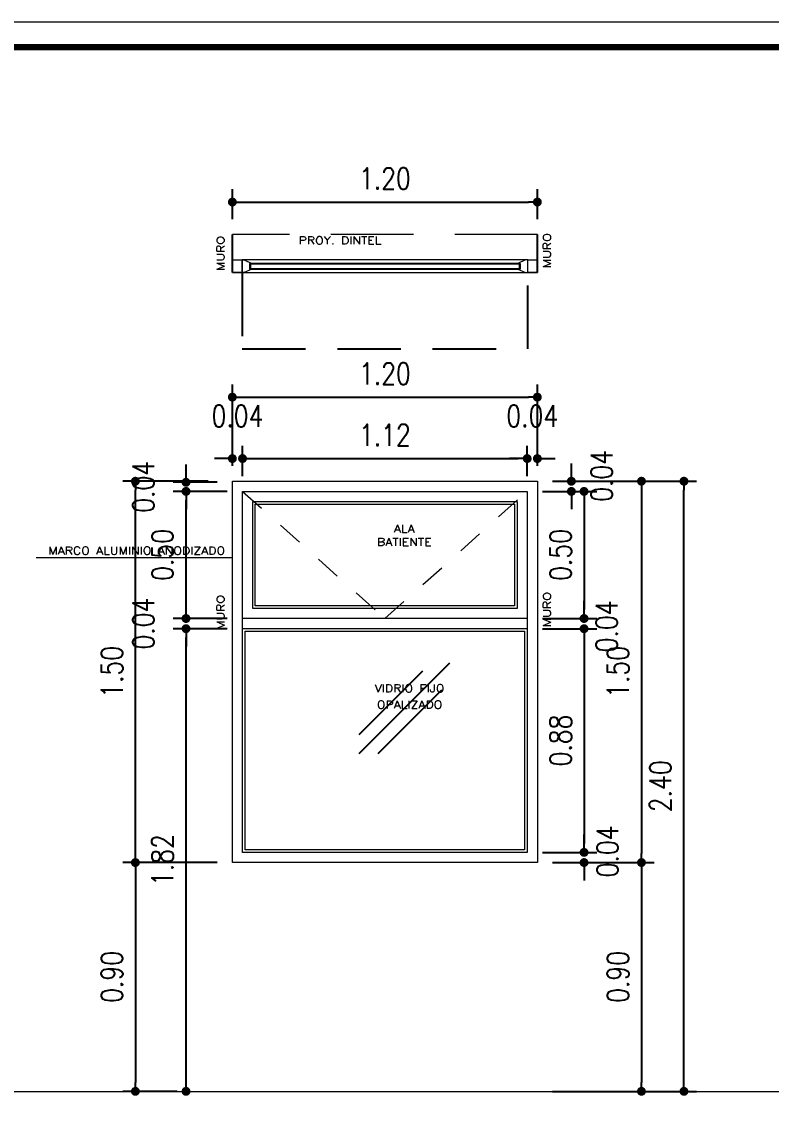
# Model space of a CAD drawing. Header units: metres. Extents: x 2750 to 2938, y 1259 to 1403.
# Drawn here: x 2901.148 to 2904.098, y 1371.283 to 1375.55 of the extents above; entities that cross this region are included whole.
import ezdxf
from ezdxf.enums import TextEntityAlignment as Align

# ---------------------------------------------------------------- set-up
doc = ezdxf.new("R2010")
doc.units = ezdxf.units.M
for name, pattern in [('AUDIT_I_050607102013-1', [0.1875, 0.125, -0.0625]), ('HIDDEN', [0.375, 0.25, -0.125]), ('LÍNEAS_OCULTAS', [0.375, 0.25, -0.125])]:
    doc.linetypes.add(name, pattern=pattern)
for name, color, linetype, lineweight in [('03-BLK.VENTANAS', 8, 'Continuous', 0), ('05-TEXTO10', 7, 'Continuous', 5), ('ARQ - Ventanas', 2, 'Continuous', 0), ('COTAS', 1, 'Continuous', 0), ('COTAS 75', 2, 'Continuous', 0), ('Proyecciones-SC', 8, 'AUDIT_I_050607102013-1', 0), ('TITULOS', 131, 'Continuous', 90)]:
    doc.layers.add(name, color=color, linetype=linetype, lineweight=lineweight)
doc.layers.add('ARQ - Proyección', color=250, linetype='LÍNEAS_OCULTAS', lineweight=0, true_color=0x363636)
for name, color, linetype in [('MUROS', 5, 'Continuous'), ('proyeccion', 8, 'LÍNEAS_OCULTAS'), ('solid', 252, 'Continuous')]:
    doc.layers.add(name, color=color, linetype=linetype)
doc.styles.add('05-TEXTOCOTAS', font='romans.shx', dxfattribs={"width": 0.8, "height": 0.085})
doc.styles.add('STD', font='SIMPLEX', dxfattribs={"width": 1.2})
doc.dimstyles.new('COTAB12-50', dxfattribs={"dimtxt": 0.085, "dimasz": 0.035, "dimexe": 0.05, "dimexo": 0.06, "dimgap": 0.05, "dimtad": 1, "dimzin": 0, "dimdsep": 46, "dimtxsty": '05-TEXTOCOTAS', "dimblk": 'DOT', "dimcen": 0, "dimclrt": 256, "dimaunit": 1, "dimadec": 0, "dimazin": 0, "dimtfac": 1, "dimtofl": 0, "dimtmove": 2, "dimatfit": 3, "dimldrblk": 'DOT', "dimfxl": 1, "dimtolj": 1, "dimtzin": 0, "dimarcsym": 0})

# ---------------------------------------------------------------- blocks, each defined once
blk = doc.blocks.new('_Dot')
at = {"color": 0, "linetype": 'ByBlock', "lineweight": -2}
blk.add_line((-0.5, 0), (-1, 0), dxfattribs=at)
at = {"color": 0, "linetype": 'ByBlock', "const_width": 0.5}
blk.add_lwpolyline([(-0.25, 0, 1), (0.25, 0, 1)], format="xyb", close=True, dxfattribs=at)
blk = doc.blocks.new('*D196')
at = {"layer": 'COTAS', "color": 0, "lineweight": -2, "transparency": 16777216}
for p, q in [((2903.3109, 1373.7769), (2903.3109, 1373.8119)), ((2903.2371, 1373.7419), (2903.3609, 1373.7419)), ((2903.1971, 1373.7019), (2903.3609, 1373.7019)), ((2903.3109, 1373.6669), (2903.3109, 1373.6319))]:
    blk.add_line(p, q, dxfattribs=at)
at = {"layer": 'DEFPOINTS', "color": 0, "transparency": 16777216}
for p in [(2903.1771, 1373.7419), (2903.1371, 1373.7019), (2903.3109, 1373.7019)]:
    blk.add_point(p, dxfattribs=at)
at = {"layer": 'COTAS', "color": 0, "lineweight": -2, "transparency": 16777216, "xscale": 0.035, "yscale": 0.035, "zscale": 0.035}
for p, rotation in [((2903.3109, 1373.7419), 270), ((2903.3109, 1373.7019), 90)]:
    blk.add_blockref('_Dot', p, dxfattribs=dict(at, rotation=rotation))
at = {"layer": 'COTAS', "transparency": 16777216, "insert": (2903.4303, 1373.7628), "char_height": 0.085, "attachment_point": 5, "rotation": 90, "style": '05-TEXTOCOTAS'}
blk.add_mtext('\\A1;0.04', dxfattribs=at)
blk = doc.blocks.new('*D197')
at = {"layer": 'COTAS', "color": 0, "lineweight": -2, "transparency": 16777216}
for p, q in [((2903.1971, 1373.7019), (2903.4109, 1373.7019)), ((2903.3609, 1373.6669), (2903.3609, 1373.2369)), ((2903.1971, 1373.2019), (2903.4109, 1373.2019))]:
    blk.add_line(p, q, dxfattribs=at)
at = {"layer": 'DEFPOINTS', "color": 0, "transparency": 16777216}
for p in [(2903.1371, 1373.7019), (2903.1371, 1373.2019), (2903.3609, 1373.2019)]:
    blk.add_point(p, dxfattribs=at)
at = {"layer": 'COTAS', "color": 0, "lineweight": -2, "transparency": 16777216, "xscale": 0.035, "yscale": 0.035, "zscale": 0.035}
for p, rotation in [((2903.3609, 1373.7019), 90), ((2903.3609, 1373.2019), 270)]:
    blk.add_blockref('_Dot', p, dxfattribs=dict(at, rotation=rotation))
at = {"layer": 'COTAS', "transparency": 16777216, "insert": (2903.2684, 1373.4519), "char_height": 0.085, "attachment_point": 5, "rotation": 90, "style": '05-TEXTOCOTAS'}
blk.add_mtext('\\A1;0.50', dxfattribs=at)
blk = doc.blocks.new('*D198')
at = {"layer": 'COTAS', "color": 0, "lineweight": -2, "transparency": 16777216}
for p, q in [((2903.3609, 1373.2369), (2903.3609, 1373.2719)), ((2903.1971, 1373.2019), (2903.4109, 1373.2019)), ((2903.1971, 1373.1619), (2903.4109, 1373.1619)), ((2903.3609, 1373.1269), (2903.3609, 1373.0919))]:
    blk.add_line(p, q, dxfattribs=at)
at = {"layer": 'DEFPOINTS', "color": 0, "transparency": 16777216}
for p in [(2903.1371, 1373.2019), (2903.1371, 1373.1619), (2903.3609, 1373.1619)]:
    blk.add_point(p, dxfattribs=at)
at = {"layer": 'COTAS', "color": 0, "lineweight": -2, "transparency": 16777216, "xscale": 0.035, "yscale": 0.035, "zscale": 0.035}
for p, rotation in [((2903.3609, 1373.2019), 270), ((2903.3609, 1373.1619), 90)]:
    blk.add_blockref('_Dot', p, dxfattribs=dict(at, rotation=rotation))
at = {"layer": 'COTAS', "transparency": 16777216, "insert": (2903.4497, 1373.1709), "char_height": 0.085, "attachment_point": 5, "rotation": 90, "style": '05-TEXTOCOTAS'}
blk.add_mtext('\\A1;0.04', dxfattribs=at)
blk = doc.blocks.new('*D199')
at = {"layer": 'COTAS', "color": 0, "lineweight": -2, "transparency": 16777216}
for p, q in [((2903.1971, 1373.1619), (2903.4109, 1373.1619)), ((2903.3609, 1373.1269), (2903.3609, 1372.3169)), ((2903.1971, 1372.2819), (2903.4109, 1372.2819))]:
    blk.add_line(p, q, dxfattribs=at)
at = {"layer": 'DEFPOINTS', "color": 0, "transparency": 16777216}
for p in [(2903.1371, 1373.1619), (2903.1371, 1372.2819), (2903.3609, 1372.2819)]:
    blk.add_point(p, dxfattribs=at)
at = {"layer": 'COTAS', "color": 0, "lineweight": -2, "transparency": 16777216, "xscale": 0.035, "yscale": 0.035, "zscale": 0.035}
for p, rotation in [((2903.3609, 1373.1619), 90), ((2903.3609, 1372.2819), 270)]:
    blk.add_blockref('_Dot', p, dxfattribs=dict(at, rotation=rotation))
at = {"layer": 'COTAS', "transparency": 16777216, "insert": (2903.2684, 1372.7219), "char_height": 0.085, "attachment_point": 5, "rotation": 90, "style": '05-TEXTOCOTAS'}
blk.add_mtext('\\A1;0.88', dxfattribs=at)
blk = doc.blocks.new('*D200')
at = {"layer": 'COTAS', "color": 0, "lineweight": -2, "transparency": 16777216}
for p, q in [((2903.3609, 1372.3169), (2903.3609, 1372.3519)), ((2903.1971, 1372.2819), (2903.4109, 1372.2819)), ((2903.2371, 1372.2419), (2903.4109, 1372.2419)), ((2903.3609, 1372.2069), (2903.3609, 1372.1719))]:
    blk.add_line(p, q, dxfattribs=at)
at = {"layer": 'DEFPOINTS', "color": 0, "transparency": 16777216}
for p in [(2903.1371, 1372.2819), (2903.1771, 1372.2419), (2903.3609, 1372.2419)]:
    blk.add_point(p, dxfattribs=at)
at = {"layer": 'COTAS', "color": 0, "lineweight": -2, "transparency": 16777216, "xscale": 0.035, "yscale": 0.035, "zscale": 0.035}
for p, rotation in [((2903.3609, 1372.2819), 270), ((2903.3609, 1372.2419), 90)]:
    blk.add_blockref('_Dot', p, dxfattribs=dict(at, rotation=rotation))
at = {"layer": 'COTAS', "transparency": 16777216, "insert": (2903.453, 1372.2857), "char_height": 0.085, "attachment_point": 5, "rotation": 90, "style": '05-TEXTOCOTAS'}
blk.add_mtext('\\A1;0.04', dxfattribs=at)
blk = doc.blocks.new('*D201')
at = {"layer": 'COTAS', "color": 0, "lineweight": -2, "transparency": 16777216}
for p, q in [((2901.9771, 1373.8019), (2901.9771, 1373.881)), ((2902.0171, 1373.7619), (2902.0171, 1373.881)), ((2901.9421, 1373.831), (2901.9071, 1373.831)), ((2902.0521, 1373.831), (2902.0871, 1373.831))]:
    blk.add_line(p, q, dxfattribs=at)
at = {"layer": 'DEFPOINTS', "color": 0, "transparency": 16777216}
for p in [(2902.0171, 1373.831), (2901.9771, 1373.7419), (2902.0171, 1373.7019)]:
    blk.add_point(p, dxfattribs=at)
at = {"layer": 'COTAS', "color": 0, "lineweight": -2, "transparency": 16777216, "xscale": 0.035, "yscale": 0.035, "zscale": 0.035}
blk.add_blockref('_Dot', (2901.9771, 1373.831), dxfattribs=at)
at = {"layer": 'COTAS', "color": 0, "lineweight": -2, "transparency": 16777216, "xscale": 0.035, "yscale": 0.035, "zscale": 0.035, "rotation": 180}
blk.add_blockref('_Dot', (2902.0171, 1373.831), dxfattribs=at)
at = {"layer": 'COTAS', "transparency": 16777216, "insert": (2901.9971, 1373.9985), "char_height": 0.085, "attachment_point": 5, "style": '05-TEXTOCOTAS'}
blk.add_mtext('\\A1;0.04', dxfattribs=at)
blk = doc.blocks.new('*D202')
at = {"layer": 'COTAS', "color": 0, "lineweight": -2, "transparency": 16777216}
for p, q in [((2902.0171, 1373.7619), (2902.0171, 1373.881)), ((2903.1371, 1373.7619), (2903.1371, 1373.881)), ((2902.0521, 1373.831), (2903.1021, 1373.831))]:
    blk.add_line(p, q, dxfattribs=at)
at = {"layer": 'DEFPOINTS', "color": 0, "transparency": 16777216}
for p in [(2903.1371, 1373.831), (2902.0171, 1373.7019), (2903.1371, 1373.7019)]:
    blk.add_point(p, dxfattribs=at)
at = {"layer": 'COTAS', "color": 0, "lineweight": -2, "transparency": 16777216, "xscale": 0.035, "yscale": 0.035, "zscale": 0.035, "rotation": 180}
blk.add_blockref('_Dot', (2902.0171, 1373.831), dxfattribs=at)
at = {"layer": 'COTAS', "color": 0, "lineweight": -2, "transparency": 16777216, "xscale": 0.035, "yscale": 0.035, "zscale": 0.035}
blk.add_blockref('_Dot', (2903.1371, 1373.831), dxfattribs=at)
at = {"layer": 'COTAS', "transparency": 16777216, "insert": (2902.5771, 1373.9235), "char_height": 0.085, "attachment_point": 5, "style": '05-TEXTOCOTAS'}
blk.add_mtext('\\A1;1.12', dxfattribs=at)
blk = doc.blocks.new('*D162')
at = {"layer": 'COTAS', "color": 0, "lineweight": -2, "transparency": 16777216}
for p, q in [((2903.1371, 1373.7619), (2903.1371, 1373.881)), ((2903.1771, 1373.8019), (2903.1771, 1373.881)), ((2903.1021, 1373.831), (2903.0671, 1373.831)), ((2903.2121, 1373.831), (2903.2471, 1373.831))]:
    blk.add_line(p, q, dxfattribs=at)
at = {"layer": 'DEFPOINTS', "color": 0, "transparency": 16777216}
for p in [(2903.1771, 1373.831), (2903.1771, 1373.7419), (2903.1371, 1373.7019)]:
    blk.add_point(p, dxfattribs=at)
at = {"layer": 'COTAS', "color": 0, "lineweight": -2, "transparency": 16777216, "xscale": 0.035, "yscale": 0.035, "zscale": 0.035}
blk.add_blockref('_Dot', (2903.1371, 1373.831), dxfattribs=at)
at = {"layer": 'COTAS', "color": 0, "lineweight": -2, "transparency": 16777216, "xscale": 0.035, "yscale": 0.035, "zscale": 0.035, "rotation": 180}
blk.add_blockref('_Dot', (2903.1771, 1373.831), dxfattribs=at)
at = {"layer": 'COTAS', "transparency": 16777216, "insert": (2903.1571, 1373.9985), "char_height": 0.085, "attachment_point": 5, "style": '05-TEXTOCOTAS'}
blk.add_mtext('\\A1;0.04', dxfattribs=at)
blk = doc.blocks.new('*D163')
at = {"layer": 'COTAS', "color": 0, "lineweight": -2, "transparency": 16777216}
for p, q in [((2901.9771, 1373.8019), (2901.9771, 1374.1227)), ((2903.1771, 1373.8019), (2903.1771, 1374.1227)), ((2902.0121, 1374.0727), (2903.1421, 1374.0727))]:
    blk.add_line(p, q, dxfattribs=at)
at = {"layer": 'DEFPOINTS', "color": 0, "transparency": 16777216}
for p in [(2903.1771, 1374.0727), (2901.9771, 1373.7419), (2903.1771, 1373.7419)]:
    blk.add_point(p, dxfattribs=at)
at = {"layer": 'COTAS', "color": 0, "lineweight": -2, "transparency": 16777216, "xscale": 0.035, "yscale": 0.035, "zscale": 0.035, "rotation": 180}
blk.add_blockref('_Dot', (2901.9771, 1374.0727), dxfattribs=at)
at = {"layer": 'COTAS', "color": 0, "lineweight": -2, "transparency": 16777216, "xscale": 0.035, "yscale": 0.035, "zscale": 0.035}
blk.add_blockref('_Dot', (2903.1771, 1374.0727), dxfattribs=at)
at = {"layer": 'COTAS', "transparency": 16777216, "insert": (2902.5771, 1374.1652), "char_height": 0.085, "attachment_point": 5, "style": '05-TEXTOCOTAS'}
blk.add_mtext('\\A1;1.20', dxfattribs=at)
blk = doc.blocks.new('*D203')
at = {"layer": 'COTAS', "color": 0, "lineweight": -2, "transparency": 16777216}
for p, q in [((2903.2371, 1373.7419), (2903.6367, 1373.7419)), ((2903.5867, 1373.7069), (2903.5867, 1372.2769)), ((2903.2371, 1372.2419), (2903.6367, 1372.2419))]:
    blk.add_line(p, q, dxfattribs=at)
at = {"layer": 'DEFPOINTS', "color": 0, "transparency": 16777216}
for p in [(2903.1771, 1373.7419), (2903.1771, 1372.2419), (2903.5867, 1372.2419)]:
    blk.add_point(p, dxfattribs=at)
at = {"layer": 'COTAS', "color": 0, "lineweight": -2, "transparency": 16777216, "xscale": 0.035, "yscale": 0.035, "zscale": 0.035}
for p, rotation in [((2903.5867, 1373.7419), 90), ((2903.5867, 1372.2419), 270)]:
    blk.add_blockref('_Dot', p, dxfattribs=dict(at, rotation=rotation))
at = {"layer": 'COTAS', "transparency": 16777216, "insert": (2903.4942, 1372.9919), "char_height": 0.085, "attachment_point": 5, "rotation": 90, "style": '05-TEXTOCOTAS'}
blk.add_mtext('\\A1;1.50', dxfattribs=at)
blk = doc.blocks.new('*D204')
at = {"layer": 'COTAS', "color": 0, "lineweight": -2, "transparency": 16777216}
for p, q in [((2901.9771, 1374.7724), (2901.9771, 1374.8901)), ((2903.1771, 1374.7724), (2903.1771, 1374.8901)), ((2902.0121, 1374.8401), (2903.1421, 1374.8401))]:
    blk.add_line(p, q, dxfattribs=at)
at = {"layer": 'DEFPOINTS', "color": 0, "transparency": 16777216}
for p in [(2903.1771, 1374.8401), (2901.9771, 1374.7124), (2903.1771, 1374.7124)]:
    blk.add_point(p, dxfattribs=at)
at = {"layer": 'COTAS', "color": 0, "lineweight": -2, "transparency": 16777216, "xscale": 0.035, "yscale": 0.035, "zscale": 0.035, "rotation": 180}
blk.add_blockref('_Dot', (2901.9771, 1374.8401), dxfattribs=at)
at = {"layer": 'COTAS', "color": 0, "lineweight": -2, "transparency": 16777216, "xscale": 0.035, "yscale": 0.035, "zscale": 0.035}
blk.add_blockref('_Dot', (2903.1771, 1374.8401), dxfattribs=at)
at = {"layer": 'COTAS', "transparency": 16777216, "insert": (2902.5771, 1374.9326), "char_height": 0.085, "attachment_point": 5, "style": '05-TEXTOCOTAS'}
blk.add_mtext('\\A1;1.20', dxfattribs=at)
blk = doc.blocks.new('*D164')
at = {"layer": 'COTAS', "color": 0, "lineweight": -2, "transparency": 16777216}
for p, q in [((2903.2371, 1372.2419), (2903.6367, 1372.2419)), ((2903.5867, 1372.2069), (2903.5867, 1371.3769)), ((2903.2371, 1371.3419), (2903.6367, 1371.3419))]:
    blk.add_line(p, q, dxfattribs=at)
at = {"layer": 'DEFPOINTS', "color": 0, "transparency": 16777216}
for p in [(2903.1771, 1372.2419), (2903.1771, 1371.3419), (2903.5867, 1371.3419)]:
    blk.add_point(p, dxfattribs=at)
at = {"layer": 'COTAS', "color": 0, "lineweight": -2, "transparency": 16777216, "xscale": 0.035, "yscale": 0.035, "zscale": 0.035}
for p, rotation in [((2903.5867, 1372.2419), 90), ((2903.5867, 1371.3419), 270)]:
    blk.add_blockref('_Dot', p, dxfattribs=dict(at, rotation=rotation))
at = {"layer": 'COTAS', "transparency": 16777216, "insert": (2903.4942, 1371.7919), "char_height": 0.085, "attachment_point": 5, "rotation": 90, "style": '05-TEXTOCOTAS'}
blk.add_mtext('\\A1;0.90', dxfattribs=at)
blk = doc.blocks.new('*D165')
at = {"layer": 'COTAS', "color": 0, "lineweight": -2, "transparency": 16777216}
for p, q in [((2903.2371, 1373.7419), (2903.8039, 1373.7419)), ((2903.7539, 1371.3769), (2903.7539, 1373.7069)), ((2903.2971, 1371.3419), (2903.8039, 1371.3419))]:
    blk.add_line(p, q, dxfattribs=at)
at = {"layer": 'DEFPOINTS', "color": 0, "transparency": 16777216}
for p in [(2903.1771, 1373.7419), (2903.7539, 1373.7419), (2903.2371, 1371.3419)]:
    blk.add_point(p, dxfattribs=at)
at = {"layer": 'COTAS', "color": 0, "lineweight": -2, "transparency": 16777216, "xscale": 0.035, "yscale": 0.035, "zscale": 0.035}
for p, rotation in [((2903.7539, 1373.7419), 90), ((2903.7539, 1371.3419), 270)]:
    blk.add_blockref('_Dot', p, dxfattribs=dict(at, rotation=rotation))
at = {"layer": 'COTAS', "transparency": 16777216, "insert": (2903.6614, 1372.5419), "char_height": 0.085, "attachment_point": 5, "rotation": 90, "style": '05-TEXTOCOTAS'}
blk.add_mtext('\\A1;2.40', dxfattribs=at)
blk = doc.blocks.new('*D205')
at = {"layer": 'COTAS', "color": 0, "lineweight": -2, "transparency": 16777216}
for p, q in [((2901.8821, 1373.7419), (2901.5455, 1373.7419)), ((2901.5955, 1372.2769), (2901.5955, 1373.7069)), ((2901.9171, 1372.2419), (2901.5455, 1372.2419))]:
    blk.add_line(p, q, dxfattribs=at)
at = {"layer": 'DEFPOINTS', "color": 0, "transparency": 16777216}
for p in [(2901.5955, 1373.7419), (2901.9421, 1373.7419), (2901.9771, 1372.2419)]:
    blk.add_point(p, dxfattribs=at)
at = {"layer": 'COTAS', "color": 0, "lineweight": -2, "transparency": 16777216, "xscale": 0.035, "yscale": 0.035, "zscale": 0.035}
for p, rotation in [((2901.5955, 1373.7419), 90), ((2901.5955, 1372.2419), 270)]:
    blk.add_blockref('_Dot', p, dxfattribs=dict(at, rotation=rotation))
at = {"layer": 'COTAS', "transparency": 16777216, "insert": (2901.503, 1372.9919), "char_height": 0.085, "attachment_point": 5, "rotation": 90, "style": '05-TEXTOCOTAS'}
blk.add_mtext('\\A1;1.50', dxfattribs=at)
blk = doc.blocks.new('*D166')
at = {"layer": 'COTAS', "color": 0, "lineweight": -2, "transparency": 16777216}
for p, q in [((2901.7596, 1372.2419), (2901.5455, 1372.2419)), ((2901.5955, 1372.2069), (2901.5955, 1371.3769)), ((2901.7596, 1371.3419), (2901.5455, 1371.3419))]:
    blk.add_line(p, q, dxfattribs=at)
at = {"layer": 'DEFPOINTS', "color": 0, "transparency": 16777216}
for p in [(2901.8196, 1372.2419), (2901.5955, 1371.3419), (2901.8196, 1371.3419)]:
    blk.add_point(p, dxfattribs=at)
at = {"layer": 'COTAS', "color": 0, "lineweight": -2, "transparency": 16777216, "xscale": 0.035, "yscale": 0.035, "zscale": 0.035}
for p, rotation in [((2901.5955, 1372.2419), 90), ((2901.5955, 1371.3419), 270)]:
    blk.add_blockref('_Dot', p, dxfattribs=dict(at, rotation=rotation))
at = {"layer": 'COTAS', "transparency": 16777216, "insert": (2901.503, 1371.7919), "char_height": 0.085, "attachment_point": 5, "rotation": 90, "style": '05-TEXTOCOTAS'}
blk.add_mtext('\\A1;0.90', dxfattribs=at)
blk = doc.blocks.new('*D218')
at = {"layer": 'COTAS', "color": 0, "lineweight": -2, "transparency": 16777216}
for p, q in [((2901.9571, 1373.1619), (2901.7448, 1373.1619)), ((2901.7948, 1371.3769), (2901.7948, 1373.1269)), ((2901.7596, 1371.3419), (2901.7448, 1371.3419))]:
    blk.add_line(p, q, dxfattribs=at)
at = {"layer": 'DEFPOINTS', "color": 0, "transparency": 16777216}
for p in [(2901.7948, 1373.1619), (2902.0171, 1373.1619), (2901.8196, 1371.3419)]:
    blk.add_point(p, dxfattribs=at)
at = {"layer": 'COTAS', "color": 0, "lineweight": -2, "transparency": 16777216, "xscale": 0.035, "yscale": 0.035, "zscale": 0.035}
for p, rotation in [((2901.7948, 1373.1619), 90), ((2901.7948, 1371.3419), 270)]:
    blk.add_blockref('_Dot', p, dxfattribs=dict(at, rotation=rotation))
at = {"layer": 'COTAS', "transparency": 16777216, "insert": (2901.7023, 1372.2519), "char_height": 0.085, "attachment_point": 5, "rotation": 90, "style": '05-TEXTOCOTAS'}
blk.add_mtext('\\A1;1.82', dxfattribs=at)
blk = doc.blocks.new('*D219')
at = {"layer": 'COTAS', "color": 0, "lineweight": -2, "transparency": 16777216}
for p, q in [((2901.7948, 1373.2369), (2901.7948, 1373.2719)), ((2901.9571, 1373.2019), (2901.7448, 1373.2019)), ((2901.9571, 1373.1619), (2901.7448, 1373.1619)), ((2901.7948, 1373.1269), (2901.7948, 1373.0919))]:
    blk.add_line(p, q, dxfattribs=at)
at = {"layer": 'DEFPOINTS', "color": 0, "transparency": 16777216}
for p in [(2901.7948, 1373.2019), (2902.0171, 1373.2019), (2902.0171, 1373.1619)]:
    blk.add_point(p, dxfattribs=at)
at = {"layer": 'COTAS', "color": 0, "lineweight": -2, "transparency": 16777216, "xscale": 0.035, "yscale": 0.035, "zscale": 0.035}
for p, rotation in [((2901.7948, 1373.2019), 270), ((2901.7948, 1373.1619), 90)]:
    blk.add_blockref('_Dot', p, dxfattribs=dict(at, rotation=rotation))
at = {"layer": 'COTAS', "transparency": 16777216, "insert": (2901.6273, 1373.1819), "char_height": 0.085, "attachment_point": 5, "rotation": 90, "style": '05-TEXTOCOTAS'}
blk.add_mtext('\\A1;0.04', dxfattribs=at)
blk = doc.blocks.new('*D220')
at = {"layer": 'COTAS', "color": 0, "lineweight": -2, "transparency": 16777216}
for p, q in [((2901.9571, 1373.7019), (2901.7448, 1373.7019)), ((2901.7948, 1373.2369), (2901.7948, 1373.6669)), ((2901.9571, 1373.2019), (2901.7448, 1373.2019))]:
    blk.add_line(p, q, dxfattribs=at)
at = {"layer": 'DEFPOINTS', "color": 0, "transparency": 16777216}
for p in [(2901.7948, 1373.7019), (2902.0171, 1373.7019), (2902.0171, 1373.2019)]:
    blk.add_point(p, dxfattribs=at)
at = {"layer": 'COTAS', "color": 0, "lineweight": -2, "transparency": 16777216, "xscale": 0.035, "yscale": 0.035, "zscale": 0.035}
for p, rotation in [((2901.7948, 1373.7019), 90), ((2901.7948, 1373.2019), 270)]:
    blk.add_blockref('_Dot', p, dxfattribs=dict(at, rotation=rotation))
at = {"layer": 'COTAS', "transparency": 16777216, "insert": (2901.7023, 1373.4519), "char_height": 0.085, "attachment_point": 5, "rotation": 90, "style": '05-TEXTOCOTAS'}
blk.add_mtext('\\A1;0.50', dxfattribs=at)
blk = doc.blocks.new('*D221')
at = {"layer": 'COTAS', "color": 0, "lineweight": -2, "transparency": 16777216}
for p, q in [((2901.7948, 1373.7726), (2901.7948, 1373.8076)), ((2901.9171, 1373.7376), (2901.7448, 1373.7376)), ((2901.9571, 1373.7019), (2901.7448, 1373.7019)), ((2901.7948, 1373.6669), (2901.7948, 1373.6319))]:
    blk.add_line(p, q, dxfattribs=at)
at = {"layer": 'DEFPOINTS', "color": 0, "transparency": 16777216}
for p in [(2901.7948, 1373.7376), (2901.9771, 1373.7376), (2902.0171, 1373.7019)]:
    blk.add_point(p, dxfattribs=at)
at = {"layer": 'COTAS', "color": 0, "lineweight": -2, "transparency": 16777216, "xscale": 0.035, "yscale": 0.035, "zscale": 0.035}
for p, rotation in [((2901.7948, 1373.7376), 270), ((2901.7948, 1373.7019), 90)]:
    blk.add_blockref('_Dot', p, dxfattribs=dict(at, rotation=rotation))
at = {"layer": 'COTAS', "transparency": 16777216, "insert": (2901.6273, 1373.7197), "char_height": 0.085, "attachment_point": 5, "rotation": 90, "style": '05-TEXTOCOTAS'}
blk.add_mtext('\\A1;0.04', dxfattribs=at)

msp = doc.modelspace()

# ---------------------------------------------------------------- linework, layer by layer
at = {"color": 8, "transparency": 33554687}
msp.add_lwpolyline([(2903.1077, 1374.5974), (2902.0465, 1374.5974), (2902.0465, 1374.5774), (2903.1077, 1374.5774)], close=True, dxfattribs=at)
at = {"layer": '03-BLK.VENTANAS', "color": 2, "transparency": 33554687}
for p, q in [((2903.1371, 1373.2019), (2902.0171, 1373.2019)), ((2903.1371, 1373.1619), (2902.0171, 1373.1619))]:
    msp.add_line(p, q, dxfattribs=at)
at = {"layer": '03-BLK.VENTANAS', "transparency": 33554687}
msp.add_line((2890.9591, 1371.3419), (2925.1361, 1371.3419), dxfattribs=at)
at = {"layer": '03-BLK.VENTANAS', "color": 2, "transparency": 33554687}
for points in [[(2901.9771, 1373.7419), (2903.1771, 1373.7419), (2903.1771, 1372.2419), (2901.9771, 1372.2419)], [(2902.0171, 1373.7019), (2903.1371, 1373.7019), (2903.1371, 1372.2819), (2902.0171, 1372.2819)], [(2902.0171, 1373.7019), (2903.1371, 1373.7019), (2903.1371, 1373.2019), (2902.0171, 1373.2019)], [(2902.0571, 1373.6619), (2903.0971, 1373.6619), (2903.0971, 1373.2419), (2902.0571, 1373.2419)]]:
    msp.add_lwpolyline(points, close=True, dxfattribs=at)
at = {"layer": '03-BLK.VENTANAS', "transparency": 33554687}
msp.add_lwpolyline([(2901.2047, 1373.4419), (2901.9771, 1373.4419)], dxfattribs=at)
at = {"layer": 'ARQ - Proyección', "color": 252, "ltscale": 1.3, "transparency": 33554687}
for points in [[(2903.1771, 1374.7124), (2901.9771, 1374.7124)], [(2901.9771, 1374.5624), (2903.1771, 1374.5624)]]:
    msp.add_lwpolyline(points, dxfattribs=at)
at = {"layer": 'ARQ - Ventanas', "transparency": 33554687}
for points in [[(2901.9771, 1374.5624), (2901.9771, 1374.6124), (2902.0152, 1374.6124), (2902.0152, 1374.5624)], [(2903.139, 1374.6124), (2902.0152, 1374.6124), (2902.0152, 1374.5624), (2903.139, 1374.5624)], [(2902.0533, 1374.5988), (2902.0451, 1374.5988), (2902.0451, 1374.576), (2902.0533, 1374.576), (2902.0233, 1374.5624), (2902.0152, 1374.5624), (2902.0152, 1374.6124), (2902.0233, 1374.6124)], [(2903.1009, 1374.5988), (2903.1091, 1374.5988), (2903.1091, 1374.576), (2903.1009, 1374.576), (2903.1309, 1374.5624), (2903.139, 1374.5624), (2903.139, 1374.6124), (2903.1309, 1374.6124)], [(2903.139, 1374.5624), (2903.139, 1374.6124), (2903.1771, 1374.6124), (2903.1771, 1374.5624)]]:
    msp.add_lwpolyline(points, close=True, dxfattribs=at)
at = {"layer": 'COTAS', "transparency": 33554687}
for points in [[(2902.0671, 1373.6519), (2903.0871, 1373.6519), (2903.0871, 1373.2519), (2902.0671, 1373.2519)], [(2902.0271, 1373.1519), (2903.1271, 1373.1519), (2903.1271, 1372.2919), (2902.0271, 1372.2919)]]:
    msp.add_lwpolyline(points, close=True, dxfattribs=at)
at = {"layer": 'COTAS 75', "transparency": 33554687}
msp.add_lwpolyline([(2890.8591, 1375.5495), (2925.2361, 1375.5495), (2925.2361, 1363.3103), (2890.8591, 1363.3103)], close=True, dxfattribs=at)
at = {"layer": 'MUROS', "linetype": 'Continuous', "transparency": 33554687}
for p, q in [((2901.9771, 1374.5624), (2901.9771, 1374.7124)), ((2903.1771, 1374.5624), (2903.1771, 1374.7124))]:
    msp.add_line(p, q, dxfattribs=at)
at = {"layer": 'proyeccion', "color": 252, "transparency": 33554687}
msp.add_lwpolyline([(2902.0152, 1374.5624), (2902.0152, 1374.2624), (2903.139, 1374.2624), (2903.139, 1374.5624)], dxfattribs=at)
at = {"layer": 'Proyecciones-SC', "linetype": 'HIDDEN', "ltscale": 0.25, "transparency": 33554687}
msp.add_lwpolyline([(2902.0171, 1373.7019), (2902.5771, 1373.2019), (2903.1371, 1373.7019)], dxfattribs=at)
at = {"layer": 'solid', "transparency": 33554687}
for points in [[(2902.4757, 1372.6708), (2902.8324, 1373.0276)], [(2902.4757, 1372.7455), (2902.7265, 1372.9964)], [(2902.5505, 1372.6708), (2902.8013, 1372.9216)]]:
    msp.add_lwpolyline(points, dxfattribs=at)
at = {"layer": 'TITULOS', "transparency": 33554687}
msp.add_lwpolyline([(2890.9591, 1375.4495), (2925.1361, 1375.4495), (2925.1361, 1363.4103), (2890.9591, 1363.4103)], close=True, dxfattribs=at)

# ---------------------------------------------------------------- texts
at = {"layer": '05-TEXTO10', "transparency": 33554687, "style": 'STD', "width": 1.2}
for p in [(2901.9456, 1374.6379), (2903.2301, 1374.6489), (2901.9456, 1373.226), (2903.2301, 1373.2371)]:
    msp.add_text('MURO', height=0.03, rotation=90, dxfattribs=at).set_placement(p, align=Align.CENTER)
for s, p in [('PROY. DINTEL', (2902.4007, 1374.6741)), ('ALA', (2902.6536, 1373.5405)), ('BATIENTE', (2902.6536, 1373.4884)), ('MARCO ALUMINIO ANODIZADO', (2901.6007, 1373.4538)), ('VIDRIO FIJO', (2902.6744, 1372.9123)), ('OPALIZADO', (2902.6744, 1372.8482))]:
    msp.add_text(s, height=0.03, dxfattribs=at).set_placement(p, align=Align.CENTER)

# ---------------------------------------------------------------- dimensions: what is measured, and where the dimension line sits
at = {"layer": 'COTAS', "transparency": 33554687}
for base, p1, p2, picture, middle in [((2903.1771, 1374.8401), (2901.9771, 1374.7124), (2903.1771, 1374.7124), '*D204', (2902.5771, 1374.9326)), ((2903.1771, 1374.0727), (2901.9771, 1373.7419), (2903.1771, 1373.7419), '*D163', (2902.5771, 1374.1652)), ((2902.0171, 1373.831), (2901.9771, 1373.7419), (2902.0171, 1373.7019), '*D201', (2901.9971, 1373.9985)), ((2903.1771, 1373.831), (2903.1371, 1373.7019), (2903.1771, 1373.7419), '*D162', (2903.1571, 1373.9985)), ((2903.1371, 1373.831), (2902.0171, 1373.7019), (2903.1371, 1373.7019), '*D202', (2902.5771, 1373.9235))]:
    dim = msp.add_linear_dim(base=base, p1=p1, p2=p2, dimstyle='COTAB12-50', dxfattribs=at)
    dim.commit()
    dim.dimension.update_dxf_attribs({"geometry": picture, "text_midpoint": middle})
for base, p1, p2, picture, middle in [((2903.3109, 1373.7019), (2903.1771, 1373.7419), (2903.1371, 1373.7019), '*D196', (2903.4303, 1373.7628)), ((2903.3609, 1373.1619), (2903.1371, 1373.2019), (2903.1371, 1373.1619), '*D198', (2903.4497, 1373.1709)), ((2903.3609, 1372.2419), (2903.1371, 1372.2819), (2903.1771, 1372.2419), '*D200', (2903.453, 1372.2857))]:
    dim = msp.add_linear_dim(base=base, p1=p1, p2=p2, angle=90, dimstyle='COTAB12-50', dxfattribs=at)
    dim.commit()
    dim.dimension.update_dxf_attribs({"geometry": picture, "text_midpoint": middle, "dimtype": 160})
for base, p1, p2, picture, middle in [((2901.7948, 1373.7376), (2902.0171, 1373.7019), (2901.9771, 1373.7376), '*D221', (2901.6273, 1373.7197)), ((2901.5955, 1373.7419), (2901.9771, 1372.2419), (2901.9421, 1373.7419), '*D205', (2901.503, 1372.9919)), ((2903.5867, 1372.2419), (2903.1771, 1373.7419), (2903.1771, 1372.2419), '*D203', (2903.4942, 1372.9919)), ((2903.7539, 1373.7419), (2903.2371, 1371.3419), (2903.1771, 1373.7419), '*D165', (2903.6614, 1372.5419)), ((2901.7948, 1373.7019), (2902.0171, 1373.2019), (2902.0171, 1373.7019), '*D220', (2901.7023, 1373.4519)), ((2903.3609, 1373.2019), (2903.1371, 1373.7019), (2903.1371, 1373.2019), '*D197', (2903.2684, 1373.4519)), ((2901.7948, 1373.2019), (2902.0171, 1373.1619), (2902.0171, 1373.2019), '*D219', (2901.6273, 1373.1819)), ((2901.7948, 1373.1619), (2901.8196, 1371.3419), (2902.0171, 1373.1619), '*D218', (2901.7023, 1372.2519)), ((2903.3609, 1372.2819), (2903.1371, 1373.1619), (2903.1371, 1372.2819), '*D199', (2903.2684, 1372.7219)), ((2901.5955, 1371.3419), (2901.8196, 1372.2419), (2901.8196, 1371.3419), '*D166', (2901.503, 1371.7919)), ((2903.5867, 1371.3419), (2903.1771, 1372.2419), (2903.1771, 1371.3419), '*D164', (2903.4942, 1371.7919))]:
    dim = msp.add_linear_dim(base=base, p1=p1, p2=p2, angle=90, dimstyle='COTAB12-50', dxfattribs=at)
    dim.commit()
    dim.dimension.update_dxf_attribs({"geometry": picture, "text_midpoint": middle})

doc.saveas('drawing.dxf')
